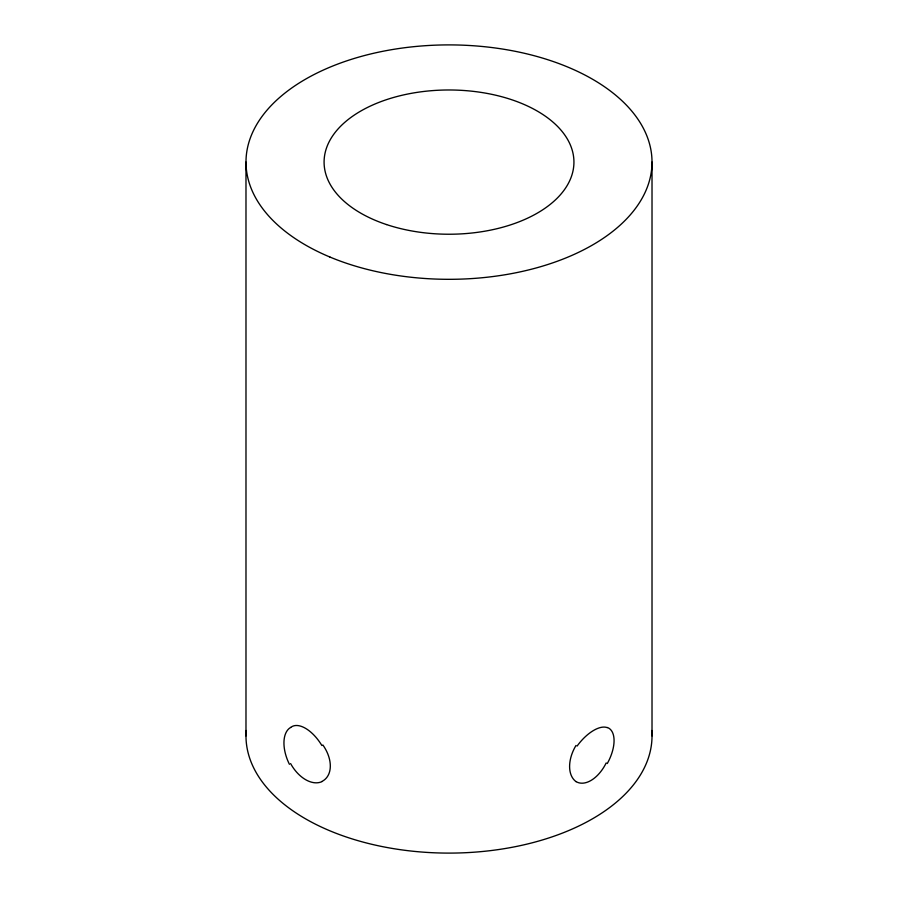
<?xml version="1.0" encoding="UTF-8"?>
<svg xmlns="http://www.w3.org/2000/svg" width="898" height="898" viewBox="0 0 898 898"><rect width="100%" height="100%" fill="white"/><g stroke="black" fill="none" stroke-linecap="round" stroke-linejoin="round"><path stroke-width="1.35" d="M652.015 162.111L652.015 735.889M245.985 162.111L245.985 735.889M651.802 730.501A203.015 117.211 0 0 1 449 853.1A203.015 117.211 0 0 1 246.198 730.501M322.853 744.958A31.127 20.744 50.8 0 1 321.854 781.473M321.944 781.63A31.138 19.879 61.7 0 1 290.604 763.581M289.425 764.299A31.127 17.399 65.3 0 1 290.66 727.436M290.683 727.481A31.138 15.951 58.5 0 1 321.877 745.531M577.088 746.07A31.138 14.727 -52.3 0 1 607.216 727.627M607.317 727.481A31.127 15.951 -61.3 0 1 607.284 763.525M606.206 762.918A31.138 18.476 -65.5 0 1 576.067 781.608M576.045 781.63A31.127 19.879 -58.5 0 1 576 745.463M329.88 257.019A203.015 117.211 0 0 0 650.927 174.212A203.015 117.211 0 0 0 366.193 55.092A203.015 117.211 0 0 0 329.88 257.019M386.533 224.567A124.934 72.132 0 0 0 573.934 162.111A124.934 72.132 0 0 0 386.533 99.644A124.934 72.132 0 0 0 386.533 224.567"/></g></svg>
